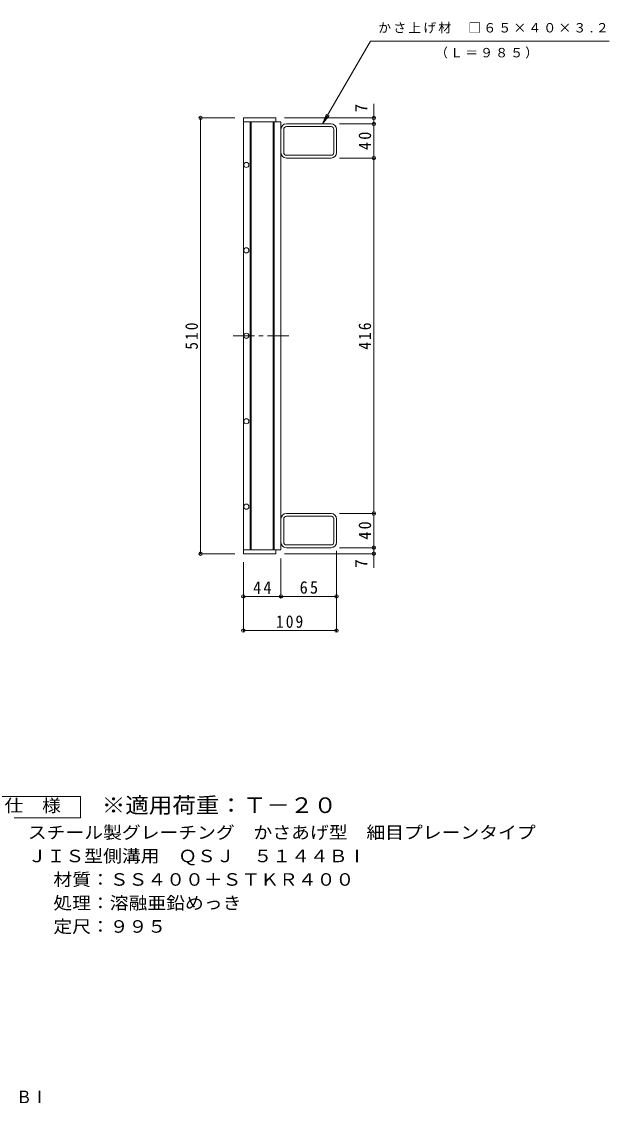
# Model space of a CAD drawing. Units: millimetres at full size, sheet at 1:5. Extents: x -905 to 843, y -899 to 641.
# Drawn here: x 156 to 843, y -687 to 582 of the extents above; entities that cross this region are included whole.
import ezdxf
from ezdxf.enums import TextEntityAlignment as Align

# ---------------------------------------------------------------- set-up
doc = ezdxf.new("R2010")
doc.units = ezdxf.units.MM
doc.header["$LTSCALE"] = 5
doc.header["$PDMODE"] = 32
doc.header["$PDSIZE"] = 4
doc.linetypes.add('CHAIN1', pattern=[8, 5, -1, 1, -1])
for name, color, linetype, lineweight in [('A-1_ピット', 2, 'Continuous', 9), ('A-2_蓋', 3, 'Continuous', 9), ('A-4_寸法', 7, 'Continuous', 9), ('A-5_仕様文', 7, 'Continuous', 9), ('F-4_F-4ﾚｲﾔ', 2, 'Continuous', 9)]:
    doc.layers.add(name, color=color, linetype=linetype, lineweight=lineweight)
doc.layers.add('F-5_F-5ﾚｲﾔ', color=2, linetype='Continuous')
doc.styles.add('ＭＳ ゴシック', font='')
doc.styles.get('ＭＳ ゴシック').set_extended_font_data('MS Gothic')

msp = doc.modelspace()

# ---------------------------------------------------------------- linework, layer by layer
at = {"layer": 'A-1_ピット'}
for p, q in [((517.465, 462.662), (465.265, 462.662)), ((517.465, 459.462), (465.265, 459.462)), ((462.065, 429.062), (462.065, 456.262)), ((520.665, 429.062), (520.665, 456.262)), ((523.865, 429.062), (523.865, 456.262)), ((465.265, 425.862), (517.465, 425.862)), ((517.465, 422.662), (465.265, 422.662)), ((462.065, 0.262), (462.065, -26.938)), ((517.465, 6.662), (465.265, 6.662)), ((465.265, 3.462), (517.465, 3.462)), ((520.665, 0.262), (520.665, -26.938)), ((523.865, 0.262), (523.865, -26.938)), ((517.465, -30.138), (465.265, -30.138)), ((517.465, -33.338), (465.265, -33.338))]:
    msp.add_line(p, q, dxfattribs=at)
for centre, radius, start, end in [((465.265, 456.262), 6.4, 90, 180), ((465.265, 456.262), 3.2, 90, 180), ((517.465, 456.262), 6.4, 0, 90), ((517.465, 456.262), 3.2, 0, 90), ((465.265, 429.062), 6.4, 180, 270), ((465.265, 429.062), 3.2, 180, 270), ((517.465, 429.062), 6.4, 270, 0), ((517.465, 429.062), 3.2, 270, 0), ((465.265, 0.262), 6.4, 90, 180), ((465.265, 0.262), 3.2, 90, 180), ((517.465, 0.262), 6.4, 0, 90), ((517.465, 0.262), 3.2, 0, 90), ((465.265, -26.938), 6.4, 180, 270), ((465.265, -26.938), 3.2, 180, 270), ((517.465, -26.938), 3.2, 270, 0), ((517.465, -26.938), 6.4, 270, 0)]:
    msp.add_arc(centre, radius, start, end, dxfattribs=at)
at = {"layer": 'A-2_蓋'}
for p, q in [((414.865, 469.662), (452.865, 469.662)), ((414.865, -40.338), (414.865, 469.662)), ((452.865, 469.662), (452.865, 465.162)), ((414.865, 465.162), (458.865, 465.162)), ((422.865, 465.162), (422.865, -35.838)), ((423.865, 465.162), (423.865, -35.838)), ((449.865, 465.162), (449.865, -35.838)), ((450.865, 465.162), (450.865, -35.838)), ((458.865, 465.162), (458.865, -35.838)), ((414.865, -35.838), (458.865, -35.838)), ((452.865, -35.838), (452.865, -40.338)), ((414.865, -40.338), (452.865, -40.338))]:
    msp.add_line(p, q, dxfattribs=at)
at = {"layer": 'A-2_蓋', "linetype": 'CHAIN1'}
msp.add_line((402.997, 214.662), (471.165, 214.662), dxfattribs=at)
at = {"layer": 'A-2_蓋'}
for centre in [(418.365, 414.662), (418.365, 314.662), (418.365, 214.662), (418.365, 114.662), (418.365, 14.662)]:
    msp.add_circle(centre, 3, dxfattribs=at)
at = {"layer": 'A-4_寸法'}
for p, q in [((567.465, 469.662), (567.465, 486.162)), ((363.365, 469.662), (404.865, 469.662)), ((364.865, -40.338), (364.865, 469.662)), ((568.965, 469.662), (462.865, 469.662)), ((567.465, 462.662), (567.465, 469.662)), ((568.965, 462.662), (527.465, 462.662)), ((567.465, 422.662), (567.465, 462.662)), ((568.965, 422.662), (527.465, 422.662)), ((567.465, 6.662), (567.465, 422.662)), ((568.965, 6.662), (527.465, 6.662)), ((567.465, -33.338), (567.465, 6.662)), ((523.865, -131.838), (523.865, -36.938)), ((568.965, -33.338), (527.465, -33.338)), ((567.465, -40.338), (567.465, -33.338)), ((363.365, -40.338), (404.865, -40.338)), ((414.865, -131.838), (414.865, -50.338)), ((458.865, -91.838), (458.865, -45.838)), ((568.965, -40.338), (462.865, -40.338)), ((567.465, -40.338), (567.465, -56.838)), ((414.865, -90.338), (458.865, -90.338)), ((458.865, -90.338), (523.865, -90.338)), ((414.865, -130.338), (523.865, -130.338))]:
    msp.add_line(p, q, dxfattribs=at)
for p in [(364.865, 469.662), (567.465, 469.662), (567.465, 462.662), (567.465, 422.662), (567.465, 6.662), (567.465, -33.338), (364.865, -40.338), (567.465, -40.338), (414.865, -90.338), (458.865, -90.338), (523.865, -90.338), (414.865, -130.338), (523.865, -130.338)]:
    msp.add_point(p, dxfattribs=at)
at = {"layer": 'A-5_仕様文'}
for q in [(512.248, 474.211), (515.074, 472.579)]:
    msp.add_line((507.465, 462.662), q, dxfattribs=at)
msp.add_lwpolyline([(507.465, 462.662), (563.468, 559.662), (842.85, 559.662)], dxfattribs=at)
at = {"layer": 'F-4_F-4ﾚｲﾔ'}
msp.add_lwpolyline([(111.784, -349.373), (111.784, -324.373), (224.284, -324.373), (224.284, -349.373)], close=True, dxfattribs=at)

# ---------------------------------------------------------------- texts
at = {"layer": 'A-4_寸法', "color": 2, "style": 'ＭＳ ゴシック'}
for p in [(564.465, 476.162), (564.465, -56.838)]:
    msp.add_text('7', height=14.66, rotation=90, dxfattribs=at).set_placement(p, align=Align.BOTTOM_LEFT)
at = {"layer": 'A-4_寸法', "color": 2, "char_height": 14.66, "attachment_point": 7, "rotation": 90, "style": 'ＭＳ ゴシック'}
for s, insert in [('\\T1.27;\\W0.95;40', (564.465, 432.037)), ('\\T1.27;\\W0.9;510', (361.865, 198.412)), ('\\T1.27;\\W0.9;416', (564.465, 198.412)), ('\\T1.27;\\W0.95;40', (564.465, -23.963))]:
    msp.add_mtext(s, dxfattribs=dict(at, insert=insert))
at = {"layer": 'A-4_寸法', "color": 2, "char_height": 14.66, "attachment_point": 7, "style": 'ＭＳ ゴシック'}
for s, insert in [('\\T1.27;\\W0.95;44', (426.24, -87.338)), ('\\T1.27;\\W0.95;65', (480.74, -87.338)), ('\\T1.27;\\W0.9;109', (453.115, -127.338))]:
    msp.add_mtext(s, dxfattribs=dict(at, insert=insert))
at = {"layer": 'A-5_仕様文', "char_height": 11, "attachment_point": 7, "style": 'ＭＳ ゴシック'}
for s, insert in [('\\T1.17;かさ上げ材\u3000□６５×４０×３.２', (572.666, 568.472)), ('\\T1.17;（Ｌ＝９８５）', (639.202, 539.076))]:
    msp.add_mtext(s, dxfattribs=dict(at, insert=insert))
at = {"layer": 'F-4_F-4ﾚｲﾔ', "style": 'ＭＳ ゴシック', "width": 1.1}
for s, p in [('仕\u3000様', (135.534, -346.873)), ('スチール製グレーチング\u3000かさあげ型\u3000細目プレーンタイプ', (162.829, -378.333)), ('ＪＩＳ型側溝用\u3000ＱＳＪ\u3000５１４４ＢⅠ', (162.829, -405.834)), ('材質：ＳＳ４００＋ＳＴＫＲ４００', (192.685, -433.332)), ('処理：溶融亜鉛めっき', (192.685, -460.833)), ('定尺：９９５', (192.685, -488.333))]:
    msp.add_text(s, height=14.66, dxfattribs=at).set_placement(p, align=Align.BOTTOM_LEFT)
at = {"layer": 'F-5_F-5ﾚｲﾔ', "color": 3, "style": 'ＭＳ ゴシック', "width": 1.1}
msp.add_text('※適用荷重：Ｔ－２０', height=18.33, dxfattribs=at).set_placement((249.284, -349.373), align=Align.BOTTOM_LEFT)
at = {"layer": 'F-5_F-5ﾚｲﾔ', "style": 'ＭＳ ゴシック', "width": 0.9}
msp.add_text('ＪＩＳ型側溝用\u3000ＱＳＪ\u3000５１４４ＢⅠ', height=14.66, dxfattribs=at).set_placement((-138.5, -687.804), align=Align.BOTTOM_LEFT)

doc.saveas('drawing.dxf')
